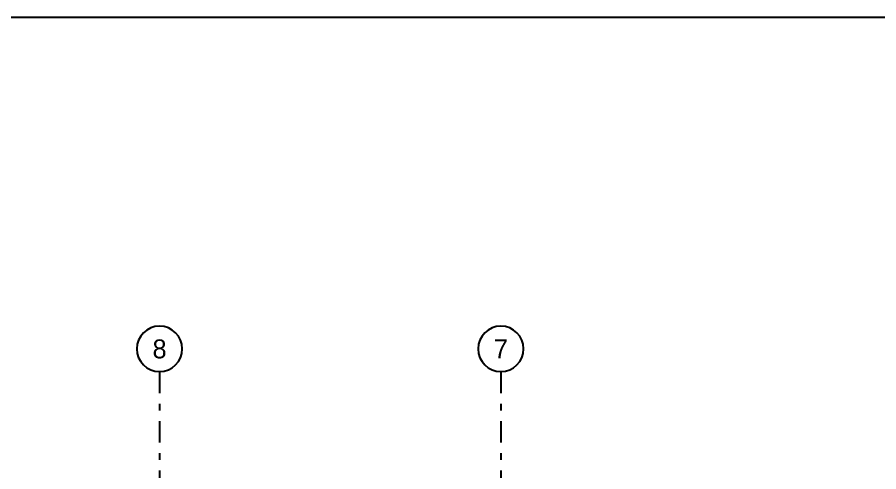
# Model space of a CAD drawing. Extents: x 185 to 567, y -69 to 170.
# Drawn here: x 479.47 to 492.26, y -7.23 to -0.48 of the extents above; entities that cross this region are included whole.
import ezdxf
from ezdxf.enums import TextEntityAlignment as Align

# ---------------------------------------------------------------- set-up
doc = ezdxf.new("R2010")
doc.units = 0
doc.header["$LTSCALE"] = 0.25
doc.header["$MEASUREMENT"] = 0
doc.linetypes.add('B4-PLANS$0$DASHDOT', pattern=[25.4, 12.7, -6.35, 0, -6.35])
doc.layers.get('0').update_dxf_attribs({"linetype": 'CONTINUOUS'})
for name, color, linetype in [('A-AX', 1, 'B4-PLANS$0$DASHDOT'), ('A-AXM', 4, 'CONTINUOUS'), ('A-IDM', 221, 'CONTINUOUS')]:
    doc.layers.add(name, color=color, linetype=linetype)
doc.styles.add('ROMANS', font='romans.shx')
doc.styles.add('XA', font='XARAB.SHX')

# ---------------------------------------------------------------- blocks, each defined once
blk = doc.blocks.new('ACRU1')
at = {"color": 2}
blk.add_circle((0, 0), 600, dxfattribs=at)
at = {"style": 'ROMANS'}
blk.add_attdef('A', text='', height=450, dxfattribs=at).set_placement((0, 0), align=Align.MIDDLE)

msp = doc.modelspace()

# ---------------------------------------------------------------- linework, layer by layer
at = {"layer": 'A-AX', "ltscale": 0.1}
for p, q in [((481.58, -5.744, 0), (481.58, -12.564, 0)), ((486.65, -5.744, 0), (486.65, -12.564, 0))]:
    msp.add_line(p, q, dxfattribs=at)
at = {"layer": 'A-IDM'}
msp.add_lwpolyline([(446.697, -0.479), (518.555, -0.479), (518.555, -62.153), (446.697, -62.153)], close=True, dxfattribs=at)

# ---------------------------------------------------------------- block references
at = {"layer": 'A-AXM'}
ref = msp.add_blockref('ACRU1', (481.58, -5.406, 0), dxfattribs=dict(at, xscale=-0.0005624999175779793, yscale=0.0005624997429549694, zscale=0.0005625000000080149, rotation=1.778695351006832e-05))
ref.add_attrib('A', '8', dxfattribs={"layer": '0', "height": 0.281, "rotation": 0, "style": 'XA', "flags": 12}).set_placement((481.58, -5.406, 0), align=Align.MIDDLE)
ref = msp.add_blockref('ACRU1', (486.65, -5.406, 0), dxfattribs=dict(at, xscale=-0.0005624999175779793, yscale=0.0005624997429549694, zscale=0.0005625000000080149, rotation=1.778695351006832e-05))
ref.add_attrib('A', '7', dxfattribs={"layer": '0', "height": 0.281, "rotation": 0, "style": 'XA', "flags": 12}).set_placement((486.65, -5.406, 0), align=Align.MIDDLE)

doc.saveas('drawing.dxf')
